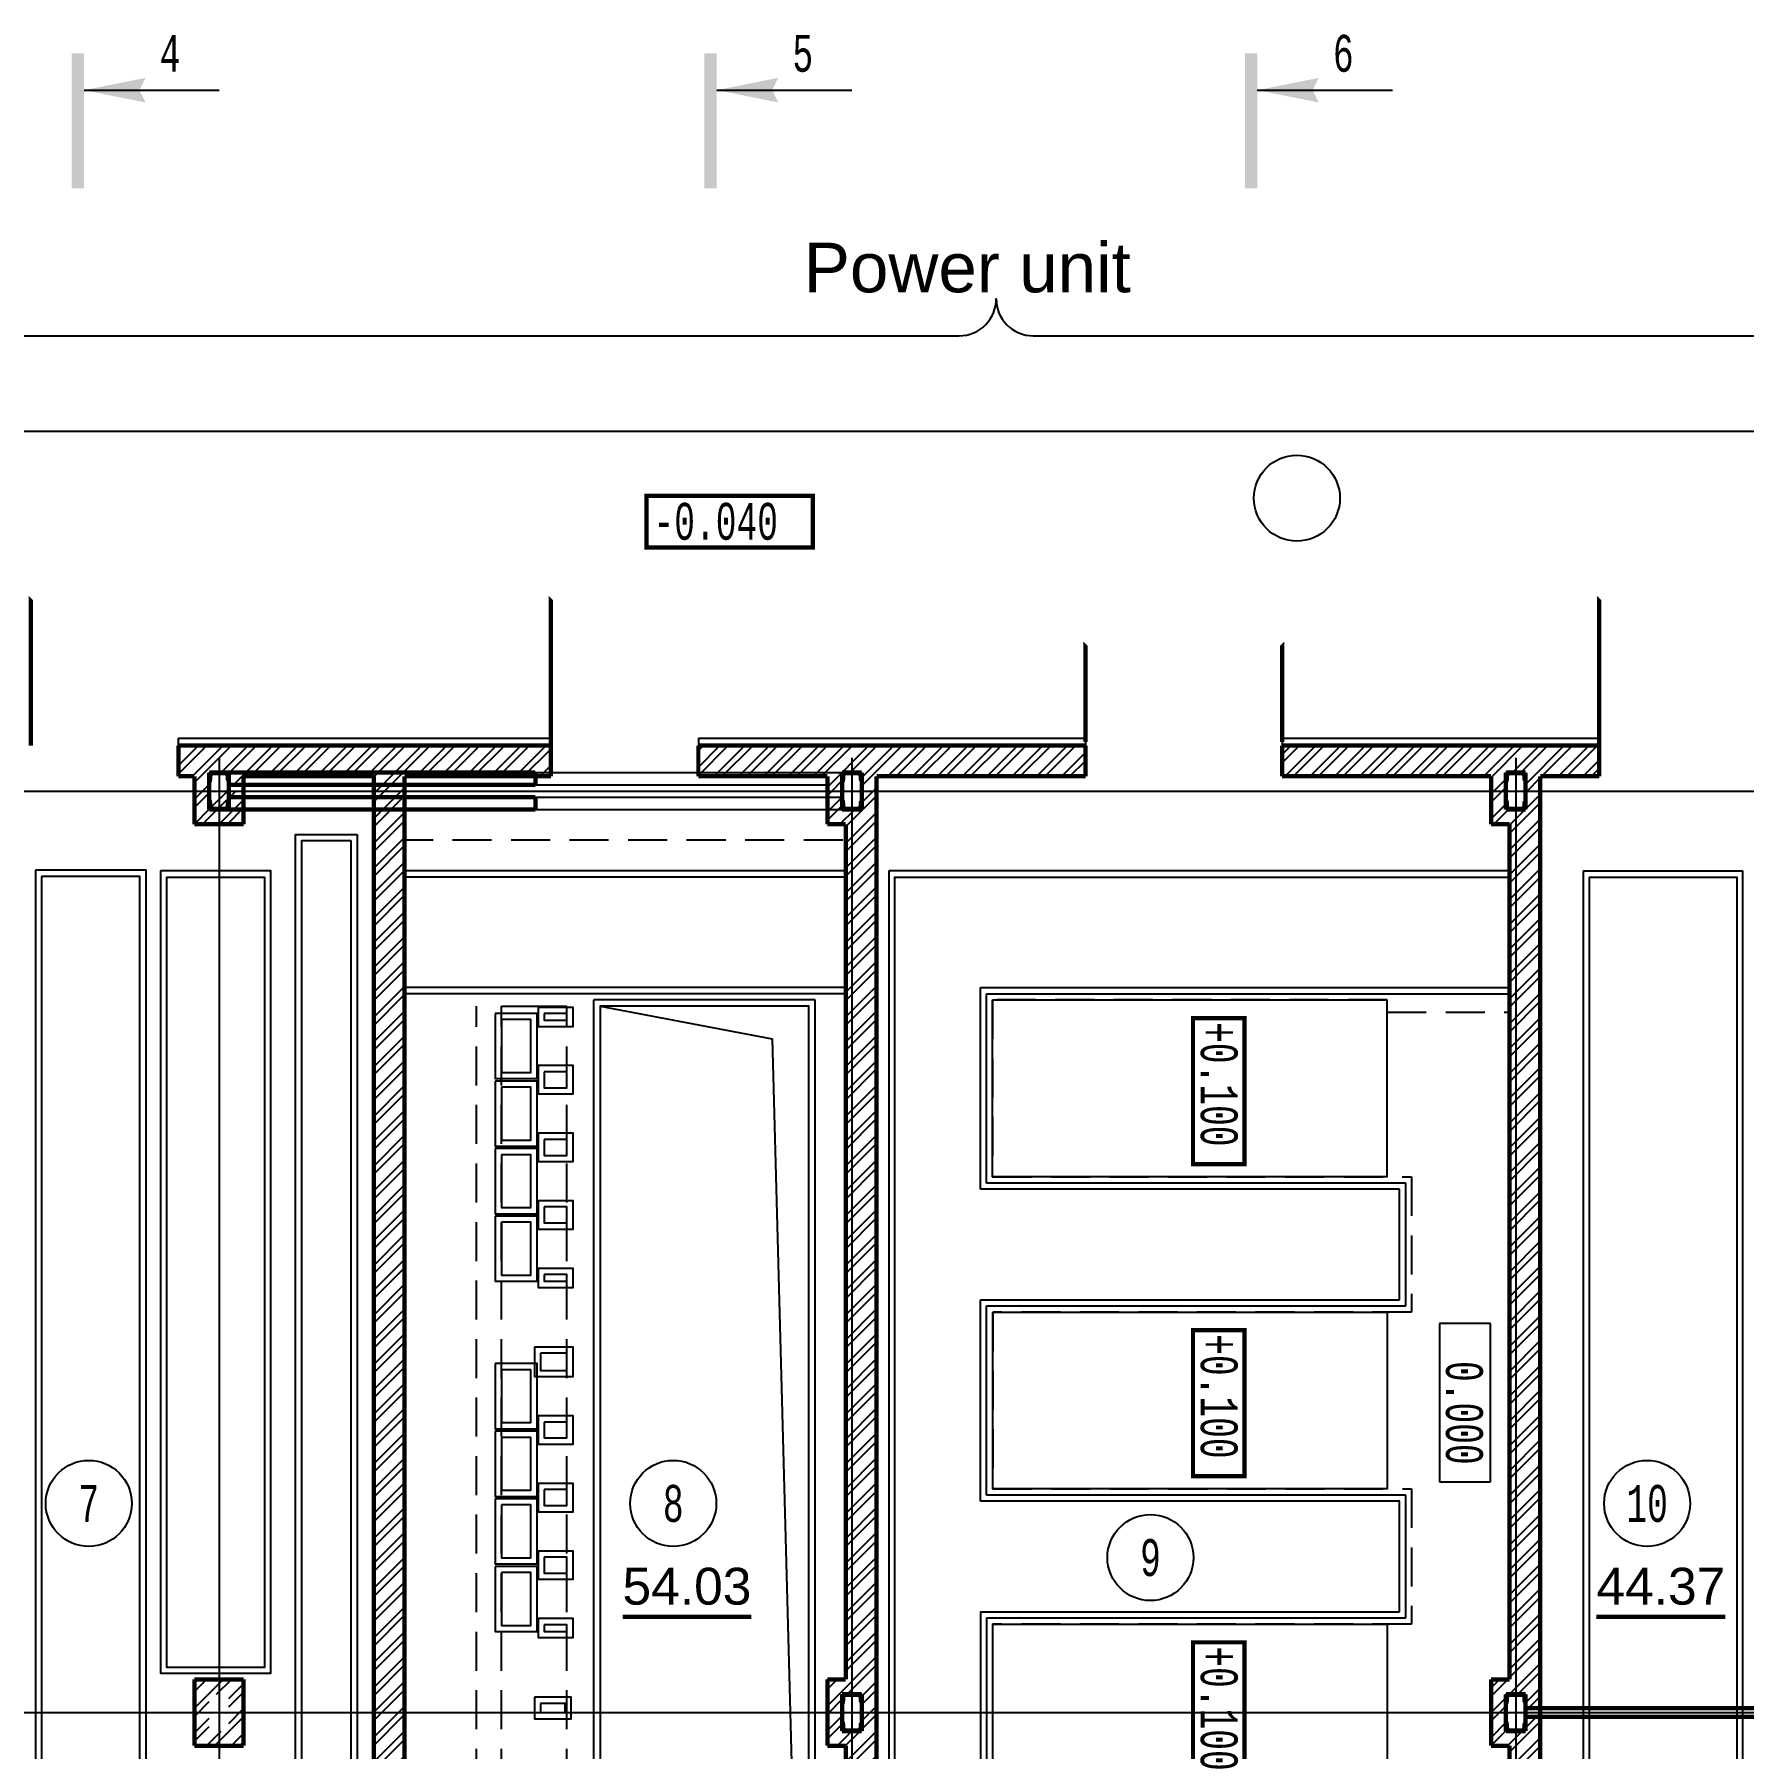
# Model space of a CAD drawing. Extents: x 419008 to 585152, y 366207 to 472224.
# Drawn here: x 433745 to 447653, y 416814 to 430766 of the extents above; entities that cross this region are included whole.
import ezdxf
from ezdxf.enums import TextEntityAlignment as Align

# ---------------------------------------------------------------- set-up
doc = ezdxf.new("R2018")
doc.units = 0
doc.header["$LTSCALE"] = 50
doc.linetypes.add('CONTINOUS', pattern=[16, 16, -1e-13])
doc.linetypes.add('DASHED2', pattern=[9.525, 6.35, -3.175])
doc.layers.get('0').update_dxf_attribs({"linetype": 'CONTINUOUS'})
for name, color, linetype in [('AXIS', 40, 'CONTINUOUS'), ('BRICK', 2, 'CONTINUOUS'), ('COLON', 1, 'CONTINUOUS'), ('Door', 3, 'CONTINUOUS'), ('S', 2, 'CONTINUOUS'), ('TEXT', 7, 'CONTINUOUS'), ('WALL', 5, 'CONTINUOUS')]:
    doc.layers.add(name, color=color, linetype=linetype)
doc.styles.add('ARIEL-17.5', font='arial.ttf', dxfattribs={"height": 300})
doc.styles.add('MONOTXT1', font='monotxt1', dxfattribs={"width": 0.65, "height": 300})
doc.styles.add('ST_1', font='monotxt.shx', dxfattribs={"width": 0.65, "height": 300})
doc.styles.get("Standard").update_dxf_attribs({"font": 'monotxt.shx', "width": 0.65, "height": 300})
doc.styles.add('ст1', font='arial.ttf', dxfattribs={"height": 1000})
pattern_1 = [(45, (0, 0), (-101.02788, 101.02788), []), (45, (67.35, 0), (-101.02788, 101.02788), [])]

# ---------------------------------------------------------------- blocks, each defined once
blk = doc.blocks.new('psw')
at = {"color": 7, "linetype": 'Continuous'}
blk.add_circle((0, -350), 350, dxfattribs=at)
at = {"color": 7, "linetype": 'Continuous', "style": 'MONOTXT1', "width": 0.65}
blk.add_attdef('99', text='', height=300, dxfattribs=at).set_placement((0, -350), align=Align.MIDDLE)
blk = doc.blocks.new('psw1')
at = {"color": 7, "linetype": 'Continuous'}
blk.add_circle((-347, 1), 350, dxfattribs=at)
at = {"color": 7, "linetype": 'Continuous', "style": 'MONOTXT1', "width": 0.65}
blk.add_attdef('99', text='', height=300, dxfattribs=at).set_placement((-347, 1), align=Align.MIDDLE)

msp = doc.modelspace()

# ---------------------------------------------------------------- hatches: boundary and pattern name
at = {"layer": 'BRICK'}
h = msp.add_hatch(dxfattribs=at)
h.set_pattern_fill('ANSI32', color=256, scale=15, style=0)
h.paths.add_polyline_path([(435047.8, 424607.5), (435047.8, 424727.5), (434917.8, 424727.5), (434917.8, 424977.5), (437947.8, 424977.5), (437947.8, 424757.5), (437822.8, 424757.5), (435327.8, 424757.5), (435247.8, 424757.5), (435167.8, 424757.5), (435167.8, 424687.5), (435167.8, 424607.5)])
h.paths.add_polyline_path([(435327.8, 424757.5), (437822.8, 424757.5), (437822.8, 424727.5), (436757.8, 424727.5), (436507.8, 424727.5), (435447.8, 424727.5), (435447.8, 424657.5), (435327.8, 424657.5), (435327.8, 424687.5)])
h.paths.add_polyline_path([(437947.8, 424727.5), (437947.8, 424757.5), (437822.8, 424757.5), (437822.8, 424727.5), (437947.8, 424727.5)])
h = msp.add_hatch(dxfattribs=at)
h.set_pattern_fill('ANSI32', color=256, scale=15, style=0)
h.paths.add_polyline_path([(439147.8, 424757.5), (439147.8, 424977.5), (442297.8, 424977.5), (442297.8, 424727.5), (440597.8, 424727.5), (440597.8, 424607.5), (440477.8, 424607.5), (440477.8, 424687.5), (440477.8, 424757.5), (440397.8, 424757.5), (440317.8, 424757.5)])
h.paths.add_polyline_path([(440197.8, 424607.5), (440197.8, 424657.5), (440197.8, 424727.5), (439147.8, 424727.5), (439147.8, 424757.5), (440317.8, 424757.5), (440317.8, 424687.5), (440317.8, 424607.5)])
h = msp.add_hatch(dxfattribs=at)
h.set_pattern_fill('ANSI32', color=256, scale=15, style=0)
h.paths.add_polyline_path([(449197.8, 421802.5), (448947.8, 421802.5), (448947.8, 417377.5), (448797.8, 417377.5), (448797.8, 416837.5), (448947.8, 416837.5), (448947.8, 412412.5), (449197.8, 412412.5), (449197.8, 416982.5), (453097.8, 416982.5), (453097.8, 409337.5), (453497.8, 409337.5), (453497.8, 409877.5), (453347.8, 409877.5), (453347.8, 416837.5), (453497.8, 416837.5), (453497.8, 417377.5), (453347.8, 417377.5), (453347.8, 424337.5), (453497.8, 424337.5), (453497.8, 424877.5), (453097.8, 424877.5), (453097.8, 417232.5), (449197.8, 417232.5)])
h.paths.add_polyline_path([(449077.8, 416957.5), (448917.8, 416957.5), (448917.8, 417257.5), (449077.8, 417257.5)], flags=16)
h.paths.add_polyline_path([(453377.8, 409457.5), (453217.8, 409457.5), (453217.8, 409757.5), (453377.8, 409757.5)], flags=16)
h.paths.add_polyline_path([(453377.8, 416957.5), (453217.8, 416957.5), (453217.8, 417257.5), (453377.8, 417257.5)], flags=16)
h.paths.add_polyline_path([(453228.6, 416970.8, 0.3888787), (453237.6, 416962.6), (453229.3, 416962.6)], flags=0)
h.paths.add_polyline_path([(453377.8, 424757.5), (453377.8, 424457.5), (453217.8, 424457.5), (453217.8, 424757.5)], flags=16)
h.paths.add_polyline_path([(453217.8, 424693.3, 0.3708214), (453217.8, 424688.7)], flags=16)
h.paths.add_polyline_path([(453217.8, 424521.7), (453217.8, 424526.3, 0.3708214)], flags=16)
h.paths.add_polyline_path([(445877.8, 424727.5), (445877.8, 424607.5), (445997.8, 424607.5), (445997.8, 409487.5), (445877.8, 409487.5), (445877.8, 409457.5), (445717.8, 409457.5), (445717.8, 409487.5), (445597.8, 409487.5), (445597.8, 409877.5), (445747.8, 409877.5), (445747.8, 416837.5), (445597.8, 416837.5), (445597.8, 417377.5), (445747.8, 417377.5), (445747.8, 424337.5), (445597.8, 424337.5), (445597.8, 424607.5), (445717.8, 424607.5), (445717.8, 424727.5), (445717.8, 424757.5), (445877.8, 424757.5)])
h.paths.add_polyline_path([(445717.8, 417257.5), (445877.8, 417257.5), (445877.8, 416957.5), (445717.8, 416957.5)], flags=16)
h.paths.add_polyline_path([(445877.8, 424457.5), (445717.8, 424457.5), (445717.8, 424757.5), (445877.8, 424757.5)], flags=16)
h.paths.add_polyline_path([(445717.8, 409757.5), (445877.8, 409757.5), (445877.8, 409457.5), (445717.8, 409457.5)], flags=16)
h.paths.add_polyline_path([(445717.8, 409693.3, 0.3708214), (445717.8, 409688.7)], flags=16)
h.paths.add_polyline_path([(445717.8, 409521.7), (445717.8, 409526.3, 0.3708214)], flags=16)
h.paths.add_polyline_path([(459377.8, 417257.5), (459377.8, 416957.5), (459217.8, 416957.5), (459217.8, 417021.7, -0.3708214), (459217.8, 417026.3), (459217.8, 417027.5), (459217.8, 417257.5)], flags=16)
h.paths.add_polyline_path([(459377.8, 417257.5), (459377.8, 417027.5), (459371.9, 417027.5), (459366.2, 416962.6), (459229.3, 416962.6), (459223.6, 417027.5), (459217.8, 417027.5), (459217.8, 417257.5)], flags=16)
h.paths.add_polyline_path([(459217.8, 417193.3, 0.3708214), (459217.8, 417188.7)], flags=16)
h.paths.add_polyline_path([(449077.8, 424727.5), (449077.8, 424607.5), (449197.8, 424607.5), (449197.8, 422402.5), (448947.8, 422402.5), (448947.8, 424337.5), (448797.8, 424337.5), (448797.8, 424607.5), (448917.8, 424607.5), (448917.8, 424688.7, -0.3708214), (448917.8, 424693.3), (448917.8, 424727.5), (448917.8, 424757.5), (449077.8, 424757.5)])
h.paths.add_polyline_path([(449077.8, 424457.5), (448917.8, 424457.5), (448917.8, 424757.5), (449077.8, 424757.5)], flags=16)
h.paths.add_polyline_path([(448917.8, 424521.7), (448917.8, 424526.3, 0.3708214)], flags=16)
h.paths.add_polyline_path([(449197.8, 409487.5), (449077.8, 409487.5), (449077.8, 409457.5), (448917.8, 409457.5), (448917.8, 409487.5), (448797.8, 409487.5), (448797.8, 409877.5), (448947.8, 409877.5), (448947.8, 411812.5), (449197.8, 411812.5)])
h.paths.add_polyline_path([(449077.8, 409457.5), (448917.8, 409457.5), (448917.8, 409757.5), (449077.8, 409757.5)], flags=16)
h.paths.add_polyline_path([(448917.8, 409693.3, 0.3708214), (448917.8, 409688.7)], flags=16)
h.paths.add_polyline_path([(448917.8, 409521.7), (448917.8, 409526.3, 0.3708214)], flags=16)
h.paths.add_polyline_path([(440477.8, 417257.5), (440477.8, 416957.5), (440317.8, 416957.5), (440317.8, 417021.7, -0.3708214), (440317.8, 417026.3), (440317.8, 417027.5), (440317.8, 417257.5)])
h.paths.add_polyline_path([(440477.8, 417257.5), (440477.8, 417027.5), (440471.9, 417027.5), (440466.2, 416962.6), (440329.3, 416962.6), (440323.6, 417027.5), (440317.8, 417027.5), (440317.8, 417257.5)], flags=16)
h.paths.add_polyline_path([(440454.3, 416683.5), (440454.3, 417531.5), (440814.3, 417531.5), (440814.3, 416683.5)], flags=24)
h.paths.add_polyline_path([(459497.8, 423997.5), (459247.8, 423997.5), (459247.8, 417377.5), (459097.8, 417377.5), (459097.8, 416837.5), (459247.8, 416837.5), (459247.8, 409877.5), (459497.8, 409877.5)])
h.paths.add_polyline_path([(459247.8, 424217.5), (459497.8, 424217.5), (459497.8, 424337.5), (459247.8, 424337.5)])
h = msp.add_hatch(dxfattribs=at)
h.set_pattern_fill('ANSI32', color=256, scale=15, style=0)
h.paths.add_polyline_path([(445597.8, 424607.5), (445597.8, 424727.5), (443897.8, 424727.5), (443897.8, 424977.5), (446477.8, 424977.5), (446477.8, 424727.5), (445997.8, 424727.5), (445997.8, 424607.5), (445877.8, 424607.5), (445877.8, 424687.5), (445877.8, 424757.5), (445797.8, 424757.5), (445717.8, 424757.5), (445717.8, 424687.5), (445717.8, 424607.5)])
h = msp.add_hatch(dxfattribs=at)
h.set_pattern_fill('ANSI32', color=256, scale=15, style=0)
h.paths.add_polyline_path([(436757.8, 409487.5), (436507.8, 409487.5), (436507.8, 424727.5), (436757.8, 424727.5)])
h.paths.add_polyline_path([(435447.8, 409487.5), (435327.8, 409487.5), (435327.8, 409457.5), (435167.8, 409457.5), (435167.8, 409487.5), (435047.8, 409487.5), (435047.8, 409877.5), (435447.8, 409877.5)])
h.paths.add_polyline_path([(435327.8, 409457.5), (435167.8, 409457.5), (435167.8, 409527.5), (435167.8, 409757.5), (435327.8, 409757.5)], flags=16)
h.paths.add_polyline_path([(435447.8, 424337.5), (435047.8, 424337.5), (435047.8, 424607.5), (435167.8, 424607.5), (435327.8, 424607.5), (435447.8, 424607.5)])
h.paths.add_polyline_path([(435327.8, 424527.5), (435321.9, 424527.5), (435316.2, 424462.6), (435179.3, 424462.6), (435173.6, 424527.5), (435167.8, 424527.5), (435167.8, 424526.3, 0.3708214), (435167.8, 424521.7), (435167.8, 424457.5), (435327.8, 424457.5)], flags=16)
h.paths.add_polyline_path([(435167.8, 424693.3, 0.3708214), (435167.8, 424688.7)])
h = msp.add_hatch(dxfattribs=at)
h.set_pattern_fill('ANSI32,_O', color=256, scale=15)
h.set_pattern_definition(pattern_1)
h.paths.add_polyline_path([(440597.8, 409487.5), (440477.8, 409487.5), (440477.8, 409757.5), (440197.8, 409757.5), (440197.8, 409877.5), (440347.8, 409877.5), (440347.8, 416837.5), (440197.8, 416837.5), (440197.8, 417377.5), (440347.8, 417377.5), (440347.8, 424337.5), (440197.8, 424337.5), (440197.8, 424457.5), (440477.8, 424457.5), (440477.8, 424607.5), (440597.8, 424607.5)])
h.paths.add_polyline_path([(440477.8, 416957.5), (440317.8, 416957.5), (440317.8, 417257.5), (440477.8, 417257.5)], flags=16)
h.paths.add_polyline_path([(440328.6, 416970.8, 0.3888787), (440337.6, 416962.6), (440329.3, 416962.6)], flags=0)
h.paths.add_polyline_path([(440317.8, 417193.3, 0.3708214), (440317.8, 417188.7)], flags=16)
h.paths.add_polyline_path([(440317.8, 417021.7), (440317.8, 417026.3, 0.3708214)], flags=16)
h = msp.add_hatch(dxfattribs=at)
h.set_pattern_fill('ANSI32,_O', color=256, scale=15)
h.set_pattern_definition(pattern_1)
h.paths.add_polyline_path([(440317.8, 424527.5), (440317.8, 424557.5), (440197.8, 424557.5), (440197.8, 424457.5), (440317.8, 424457.5)])
h.paths.add_polyline_path([(440317.8, 424557.5), (440197.8, 424557.5), (440197.8, 424607.5), (440317.8, 424607.5)])
h = msp.add_hatch(dxfattribs=at)
h.set_pattern_fill('ANSI32', color=256, scale=15, style=0)
h.set_pattern_definition([(45, (-45970, -7500), (-101.02788, 101.02788), []), (45, (-45902.65, -7500), (-101.02788, 101.02788), [])])
h.paths.add_polyline_path([(435247.8, 417377.5), (435047.8, 417377.5), (435047.8, 417107.5), (435167.8, 417107.5), (435167.8, 417257.5), (435247.8, 417257.5)])
h.paths.add_polyline_path([(435447.8, 417377.5), (435247.8, 417377.5), (435247.8, 417257.5), (435327.8, 417257.5), (435327.8, 417107.5), (435447.8, 417107.5)])
h.paths.add_polyline_path([(435447.8, 417107.5), (435327.8, 417107.5), (435327.8, 416957.5), (435247.8, 416957.5), (435247.8, 416837.5), (435447.8, 416837.5)])
h.paths.add_polyline_path([(435247.8, 416957.5), (435167.8, 416957.5), (435167.8, 417027.5), (435167.8, 417107.5), (435047.8, 417107.5), (435047.8, 416837.5), (435247.8, 416837.5)])

# ---------------------------------------------------------------- linework, layer by layer
at = {"linetype": 'CONTINOUS'}
msp.add_lwpolyline([(445177.3, 420274), (445177.3, 418986.8), (445593.4, 418986.8), (445593.4, 420274)], close=True, dxfattribs=at)
at = {"layer": 'AXIS'}
for p, q in [((435247.8, 424877.5), (435247.8, 403698.6)), ((422061.8, 424607.5), (494425.8, 424607.5)), ((422061.8, 417107.5), (494432.7, 417107.5))]:
    msp.add_line(p, q, dxfattribs=at)
at = {"layer": 'AXIS', "linetype": 'Continuous'}
for p, q in [((440397.8, 424877.5), (440397.8, 403698.6)), ((445797.8, 424877.5), (445797.8, 403698.6))]:
    msp.add_line(p, q, dxfattribs=at)
at = {"layer": 'BRICK'}
for points in [[(434917.8, 424977.5, 35, 35, 0), (437947.8, 424977.5, 35, 35, 0)], [(434917.8, 424727.5, 35, 35, 0), (434917.8, 424977.5, 35, 35, 0)], [(434917.8, 424727.5, 35, 35, 0), (435047.8, 424727.5, 35, 35, 0)], [(435047.8, 424337.5, 35, 35, 0), (435047.8, 424727.5, 35, 35, 0)], [(435447.8, 424337.5, 35, 35, 0), (435447.8, 424727.5, 35, 35, 0)], [(436507.8, 424727.5, 35, 35, 0), (436507.8, 409487.5, 0, 0, 0)], [(436757.8, 424727.5, 35, 35, 0), (436757.8, 409487.5, 0, 0, 0)], [(440197.8, 424337.5, 35, 35, 0), (440197.8, 424727.5, 35, 35, 0)], [(440597.8, 424727.5, 35, 35, 0), (440597.8, 409487.5, 0, 0, 0)], [(445597.8, 424337.5, 35, 35, 0), (445597.8, 424727.5, 35, 35, 0)], [(445997.8, 424727.5, 35, 35, 0), (445997.8, 409487.5, 0, 0, 0)]]:
    msp.add_lwpolyline(points, format="xyseb", dxfattribs=at)
at = {"layer": 'BRICK', "linetype": 'Continuous'}
for points in [[(437947.8, 424977.5, 35, 35, 0), (437947.8, 424727.5, 35, 35, 0)], [(439147.8, 424977.5, 35, 35, 0), (442297.8, 424977.5, 35, 35, 0)], [(439147.8, 424977.5, 35, 35, 0), (439147.8, 424727.5, 35, 35, 0)], [(442297.8, 424977.5, 35, 35, 0), (442297.8, 424727.5, 35, 35, 0)], [(443897.8, 424977.5, 35, 35, 0), (446477.8, 424977.5, 35, 35, 0)], [(443897.8, 424977.5, 35, 35, 0), (443897.8, 424727.5, 35, 35, 0)], [(446477.8, 424977.5, 35, 35, 0), (446477.8, 424727.5, 35, 35, 0)], [(435447.8, 424727.5, 35, 35, 0), (436507.8, 424727.5, 0, 0, 0)], [(436757.8, 424727.5, 35, 35, 0), (437947.8, 424727.5, 0, 0, 0)], [(439147.8, 424727.5, 35, 35, 0), (440197.8, 424727.5, 35, 35, 0)], [(440597.8, 424727.5, 35, 35, 0), (442297.8, 424727.5, 35, 35, 0)], [(443897.8, 424727.5, 35, 35, 0), (445597.8, 424727.5, 35, 35, 0)], [(445997.8, 424727.5, 35, 35, 0), (446477.8, 424727.5, 35, 35, 0)]]:
    msp.add_lwpolyline(points, format="xyseb", dxfattribs=at)
at = {"layer": 'BRICK', "const_width": 35}
for points in [[(435447.8, 424337.5), (435047.8, 424337.5)], [(440347.8, 424337.5), (440197.8, 424337.5)], [(440347.8, 424337.5), (440347.8, 417377.5)], [(445747.8, 424337.5), (445597.8, 424337.5)], [(445747.8, 424337.5), (445747.8, 417377.5)], [(435047.8, 416837.5), (435047.8, 417377.5)], [(435447.8, 417377.5), (435047.8, 417377.5)], [(435447.8, 416837.5), (435447.8, 417377.5)], [(440197.8, 416837.5), (440197.8, 417377.5)], [(440347.8, 417377.5), (440197.8, 417377.5)], [(445597.8, 416837.5), (445597.8, 417377.5)], [(445747.8, 417377.5), (445597.8, 417377.5)], [(435447.8, 416837.5), (435047.8, 416837.5)], [(440347.8, 416837.5), (440197.8, 416837.5)], [(440347.8, 416837.5), (440347.8, 409877.1)], [(445747.8, 416837.5), (445597.8, 416837.5)], [(445747.8, 416837.5), (445747.8, 409877.5)]]:
    msp.add_lwpolyline(points, dxfattribs=at)
at = {"layer": 'COLON'}
for p, q in [((435167.8, 424457.5), (435167.8, 424757.5)), ((435327.8, 424757.5), (435167.8, 424757.5)), ((435167.8, 424457.5), (435167.8, 424757.5)), ((435327.8, 424457.5), (435327.8, 424757.5)), ((435327.8, 424457.5), (435327.8, 424757.5)), ((437822.8, 424757.5), (440317.8, 424757.5)), ((440317.8, 424457.5), (440317.8, 424757.5)), ((440477.8, 424757.5), (440317.8, 424757.5)), ((440317.8, 424457.5), (440317.8, 424757.5)), ((440477.8, 424457.5), (440477.8, 424757.5)), ((440477.8, 424457.5), (440477.8, 424757.5)), ((445717.8, 424457.5), (445717.8, 424757.5)), ((445877.8, 424757.5), (445717.8, 424757.5)), ((445717.8, 424457.5), (445717.8, 424757.5)), ((445877.8, 424457.5), (445877.8, 424757.5)), ((445877.8, 424457.5), (445877.8, 424757.5)), ((435447.8, 424657.5), (440197.8, 424657.5)), ((437822.8, 424557.5), (440317.8, 424557.5)), ((437822.8, 424457.5), (440317.8, 424457.5)), ((440317.8, 416957.5), (440317.8, 417257.5)), ((440477.8, 417257.5), (440317.8, 417257.5)), ((440317.8, 416957.5), (440317.8, 417257.5)), ((440477.8, 416957.5), (440477.8, 417257.5)), ((440477.8, 416957.5), (440477.8, 417257.5)), ((445717.8, 416957.5), (445717.8, 417257.5)), ((445877.8, 417257.5), (445717.8, 417257.5)), ((445717.8, 416957.5), (445717.8, 417257.5)), ((445877.8, 416957.5), (445877.8, 417257.5)), ((445877.8, 416957.5), (445877.8, 417257.5))]:
    msp.add_line(p, q, dxfattribs=at)
at = {"layer": 'COLON', "const_width": 35}
for points in [[(435167.8, 424687.5), (435167.8, 424757.5)], [(435167.8, 424757.5), (435327.8, 424757.5)], [(435167.8, 424457.5), (435167.8, 424757.5)], [(435173.9, 424690.7), (435178.6, 424744.2)], [(435187.6, 424752.4), (435308, 424752.4)], [(435321.6, 424690.7), (435317, 424744.2)], [(435327.8, 424757.5), (437822.8, 424757.5)], [(435327.8, 424457.5), (435327.8, 424757.5)], [(435327.8, 424757.5), (435327.8, 424687.5)], [(437822.8, 424757.5), (437822.8, 424657.5)], [(440317.8, 424687.5), (440317.8, 424757.5)], [(440317.8, 424757.5), (440477.8, 424757.5)], [(440317.8, 424457.5), (440317.8, 424757.5)], [(440323.9, 424690.7), (440328.6, 424744.2)], [(440337.6, 424752.4), (440458, 424752.4)], [(440471.6, 424690.7), (440467, 424744.2)], [(440477.8, 424457.5), (440477.8, 424757.5)], [(440477.8, 424757.5), (440477.8, 424687.5)], [(445717.8, 424687.5), (445717.8, 424757.5)], [(445717.8, 424757.5), (445877.8, 424757.5)], [(445717.8, 424457.5), (445717.8, 424757.5)], [(445723.9, 424690.7), (445728.6, 424744.2)], [(445737.6, 424752.4), (445858, 424752.4)], [(445871.6, 424690.7), (445867, 424744.2)], [(445877.8, 424457.5), (445877.8, 424757.5)], [(445877.8, 424757.5), (445877.8, 424687.5)], [(435170.4, 424687.5), (435167.8, 424687.5)], [(435327.8, 424687.5), (435325.1, 424687.5)], [(435327.8, 424657.5), (437822.8, 424657.5)], [(435327.8, 424557.5), (437822.8, 424557.5)], [(437822.8, 424557.5), (437822.8, 424457.5)], [(440320.4, 424687.5), (440317.8, 424687.5)], [(440477.8, 424687.5), (440475.1, 424687.5)], [(445720.4, 424687.5), (445717.8, 424687.5)], [(445877.8, 424687.5), (445875.1, 424687.5)], [(435167.8, 424527.5), (435167.8, 424457.5)], [(435170.4, 424527.5), (435167.8, 424527.5)], [(435167.8, 424457.5), (435327.8, 424457.5)], [(435173.9, 424524.3), (435178.6, 424470.8)], [(435187.6, 424462.6), (435308, 424462.6)], [(435321.6, 424524.3), (435317, 424470.8)], [(435327.8, 424527.5), (435325.1, 424527.5)], [(435327.8, 424457.5), (435327.8, 424527.5)], [(435327.8, 424457.5), (437822.8, 424457.5)], [(440317.8, 424527.5), (440317.8, 424457.5)], [(440320.4, 424527.5), (440317.8, 424527.5)], [(440317.8, 424457.5), (440477.8, 424457.5)], [(440323.9, 424524.3), (440328.6, 424470.8)], [(440337.6, 424462.6), (440458, 424462.6)], [(440471.6, 424524.3), (440467, 424470.8)], [(440477.8, 424527.5), (440475.1, 424527.5)], [(440477.8, 424457.5), (440477.8, 424527.5)], [(445717.8, 424527.5), (445717.8, 424457.5)], [(445720.4, 424527.5), (445717.8, 424527.5)], [(445717.8, 424457.5), (445877.8, 424457.5)], [(445723.9, 424524.3), (445728.6, 424470.8)], [(445737.6, 424462.6), (445858, 424462.6)], [(445871.6, 424524.3), (445867, 424470.8)], [(445877.8, 424527.5), (445875.1, 424527.5)], [(445877.8, 424457.5), (445877.8, 424527.5)], [(440317.8, 417187.5), (440317.8, 417257.5)], [(440317.8, 417257.5), (440477.8, 417257.5)], [(440317.8, 416957.5), (440317.8, 417257.5)], [(440320.4, 417187.5), (440317.8, 417187.5)], [(440323.9, 417190.7), (440328.6, 417244.2)], [(440337.6, 417252.4), (440458, 417252.4)], [(440471.6, 417190.7), (440467, 417244.2)], [(440477.8, 417187.5), (440475.1, 417187.5)], [(440477.8, 416957.5), (440477.8, 417257.5)], [(440477.8, 417257.5), (440477.8, 417187.5)], [(445717.8, 417187.5), (445717.8, 417257.5)], [(445717.8, 417257.5), (445877.8, 417257.5)], [(445717.8, 416957.5), (445717.8, 417257.5)], [(445720.4, 417187.5), (445717.8, 417187.5)], [(445723.9, 417190.7), (445728.6, 417244.2)], [(445737.6, 417252.4), (445858, 417252.4)], [(445871.6, 417190.7), (445867, 417244.2)], [(445877.8, 417187.5), (445875.1, 417187.5)], [(445877.8, 416957.5), (445877.8, 417257.5)], [(445877.8, 417257.5), (445877.8, 417187.5)], [(440317.8, 417027.5), (440317.8, 416957.5)], [(440320.4, 417027.5), (440317.8, 417027.5)], [(440323.9, 417024.3), (440328.6, 416970.8)], [(440471.6, 417024.3), (440467, 416970.8)], [(440477.8, 417027.5), (440475.1, 417027.5)], [(440477.8, 416957.5), (440477.8, 417027.5)], [(445717.8, 417027.5), (445717.8, 416957.5)], [(445720.4, 417027.5), (445717.8, 417027.5)], [(445723.9, 417024.3), (445728.6, 416970.8)], [(445871.6, 417024.3), (445867, 416970.8)], [(445877.8, 417027.5), (445875.1, 417027.5)], [(445877.8, 416957.5), (445877.8, 417027.5)], [(440317.8, 416957.5), (440477.8, 416957.5)], [(440337.6, 416962.6), (440458, 416962.6)], [(445717.8, 416957.5), (445877.8, 416957.5)], [(445737.6, 416962.6), (445858, 416962.6)]]:
    msp.add_lwpolyline(points, dxfattribs=at)
for points in [[(435170.4, 424687.5, 0.3888787), (435173.9, 424690.7)], [(440320.4, 424687.5, 0.3888787), (440323.9, 424690.7)], [(445720.4, 424687.5, 0.3888787), (445723.9, 424690.7)], [(435170.4, 424527.5, -0.3888787), (435173.9, 424524.3)], [(435187.6, 424462.6, -0.3888787), (435178.6, 424470.8)], [(435317, 424470.8, -0.3888787), (435308, 424462.6)], [(440320.4, 424527.5, -0.3888787), (440323.9, 424524.3)], [(440337.6, 424462.6, -0.3888787), (440328.6, 424470.8)], [(440467, 424470.8, -0.3888787), (440458, 424462.6)], [(445720.4, 424527.5, -0.3888787), (445723.9, 424524.3)], [(445737.6, 424462.6, -0.3888787), (445728.6, 424470.8)], [(445867, 424470.8, -0.3888787), (445858, 424462.6)], [(440320.4, 417187.5, 0.3888787), (440323.9, 417190.7)], [(445720.4, 417187.5, 0.3888787), (445723.9, 417190.7)], [(440320.4, 417027.5, -0.3888787), (440323.9, 417024.3)], [(445720.4, 417027.5, -0.3888787), (445723.9, 417024.3)], [(440337.6, 416962.6, -0.3888787), (440328.6, 416970.8)], [(440467, 416970.8, -0.3888787), (440458, 416962.6)], [(445737.6, 416962.6, -0.3888787), (445728.6, 416970.8)], [(445867, 416970.8, -0.3888787), (445858, 416962.6)]]:
    msp.add_lwpolyline(points, format="xyb", dxfattribs=at)
at = {"layer": 'Door'}
for points in [[(433717.8, 424977.5, 35, 35, 0), (433717.8, 426177.5, 0, 0, 0), (434917.8, 424977.5, 0, 0, 0)], [(437947.8, 424977.5, 35, 35, 0), (437947.8, 426177.5, 0, 0, 0), (439147.8, 424977.5, 0, 0, 0)], [(446477.8, 424977.5, 35, 35, 0), (446477.8, 426177.5, 0, 0, 0), (447677.8, 424977.5, 0, 0, 0)], [(442297.8, 425007.5, 35, 35, 0), (442297.8, 425807.5, 0, 0, 0), (443097.8, 425007.5, 0, 0, 0), (443897.8, 425807.5, 35, 35, 0), (443897.8, 425007.5, 35, 35, 0)]]:
    msp.add_lwpolyline(points, format="xyseb", dxfattribs=at)
at = {"layer": 'S', "const_width": 35}
for points in [[(438530.9, 417886.2), (439579.6, 417886.2)], [(446454.6, 417886.2), (447503.4, 417886.2)]]:
    msp.add_lwpolyline(points, dxfattribs=at)
at = {"layer": 'TEXT'}
for p, q in [((434149.8, 430311.4), (435249.8, 430311.4)), ((439297.8, 430311.4), (440397.8, 430311.4)), ((443695.3, 430311.4), (444795.3, 430311.4))]:
    msp.add_line(p, q, dxfattribs=at)
at = {"layer": 'TEXT', "linetype": 'Continuous'}
msp.add_lwpolyline([(427978.9, 428012.5), (427978.9, 428012.5, -0.4142136), (428278.9, 428312.5), (441271.1, 428312.5, 0.4142136), (441571.1, 428612.5), (441571.1, 428612.5), (441571.1, 428612.5, 0.4142136), (441871.1, 428312.5), (452829.7, 428312.5, -0.4142136), (453129.7, 428012.5), (453129.7, 428012.5)], format="xyb", dxfattribs=at)
at = {"layer": 'TEXT', "linetype": 'Continuous', "const_width": 35}
for points in [[(438725.2, 426589.5), (440078.5, 426589.5), (440078.5, 427009.1), (438725.2, 427009.1)], [(443172.3, 421570.6), (443172.3, 422759.5), (443591.9, 422759.5), (443591.9, 421570.6)], [(443172.3, 419030.6), (443172.3, 420219.5), (443591.9, 420219.5), (443591.9, 419030.6)], [(443172.3, 416490.6), (443172.3, 417679.5), (443591.9, 417679.5), (443591.9, 416490.6)]]:
    msp.add_lwpolyline(points, close=True, dxfattribs=at)
at = {"layer": 'TEXT'}
for points in [[(434149.8, 430611.4), (434049.8, 430611.4), (434149.8, 429511.4), (434049.8, 429511.4)], [(439297.8, 430611.4), (439197.8, 430611.4), (439297.8, 429511.4), (439197.8, 429511.4)], [(443695.3, 430611.4), (443595.3, 430611.4), (443695.3, 429511.4), (443595.3, 429511.4)], [(434149.8, 430311.4), (434649.8, 430211.4), (434649.8, 430411.4), (434599.8, 430311.4)], [(439297.8, 430311.4), (439797.8, 430211.4), (439797.8, 430411.4), (439747.8, 430311.4)], [(443695.3, 430311.4), (444195.3, 430211.4), (444195.3, 430411.4), (444145.3, 430311.4)]]:
    msp.add_solid(points, dxfattribs=at)
at = {"layer": 'WALL'}
for p, q in [((428097.8, 427537.5), (453347.8, 427537.5)), ((434917.8, 425037.5), (437947.8, 425037.5)), ((434917.8, 424977.5), (434917.8, 425037.5)), ((437947.8, 425037.5), (437947.8, 424977.5)), ((439147.8, 425037.5), (442297.8, 425037.5)), ((439147.8, 425037.5), (439147.8, 424977.5)), ((442297.8, 425037.5), (442297.8, 424977.5)), ((443897.8, 425037.5), (446477.8, 425037.5)), ((443897.8, 425037.5), (443897.8, 424977.5)), ((446477.8, 425037.5), (446477.8, 424977.5)), ((439147.8, 424657.5), (440197.8, 424657.5)), ((434820.8, 423907.5), (435620.8, 423907.5))]:
    msp.add_line(p, q, dxfattribs=at)
at = {"layer": 'WALL', "linetype": 'Continuous'}
for p, q in [((438347.8, 422857.5), (439748.7, 422590.7)), ((439748.7, 422590.7), (440047.8, 411357.5))]:
    msp.add_line(p, q, dxfattribs=at)
for points in [[(436370.8, 409957.5), (435870.8, 409957.5), (435870.8, 424254.5), (436370.8, 424254.5)], [(436320.8, 410007.5), (435920.8, 410007.5), (435920.8, 424204.5), (436320.8, 424204.5)], [(436320.8, 424204.5), (436320.8, 410005.5)], [(436370.8, 424254.5), (436370.8, 409957.5)], [(434820.8, 423907.5), (434820.8, 417477.5), (435620.8, 417477.5), (435620.8, 423907.5)], [(440347.8, 423957.5), (436757.8, 423957.5)], [(440347.8, 423907.5), (436757.8, 423907.5)], [(445747.8, 423957.5), (440697.8, 423957.5)], [(440697.8, 423957.5), (440697.8, 410257.5)], [(440747.8, 423907.5), (440747.8, 423907.5), (445747.8, 423907.5)], [(440747.8, 410307.5), (440747.8, 410307.5), (440747.8, 423907.5)], [(446347.8, 423957.5), (446347.8, 410257.5), (447645.8, 410257.5), (447645.8, 423957.5)], [(446347.8, 423957.5), (447645.8, 423957.5)], [(446397.8, 410307.5), (446397.8, 423907.5), (447595.8, 423907.5), (447595.8, 410307.5)], [(440347.8, 423007.5), (436757.8, 423007.5)], [(440347.8, 422957.5), (436757.8, 422957.5)], [(440097.8, 422907.5), (438297.8, 422907.5)], [(438297.8, 411307.5), (438297.8, 422907.5)], [(440097.8, 411307.5), (440097.8, 422907.5)], [(441442.8, 423007.5), (445747.8, 423007.5)], [(441442.8, 421367.2), (441442.8, 423007.5)], [(441492.8, 422957.5), (445747.8, 422957.5)], [(441492.8, 421417.2), (441492.8, 422957.5)], [(437545.8, 422857.5), (438078.8, 422857.5)], [(444852.8, 421367.5), (441442.8, 421367.2)], [(444902.8, 421417.5), (441492.8, 421417.2)], [(444852.8, 420467.5), (444852.8, 421367.5)], [(444902.8, 420417.5), (444902.8, 421417.5)], [(441442.8, 420467.5), (444852.8, 420467.5)], [(441442.8, 418827.5), (441442.8, 420467.5)], [(441492.8, 420417.5), (444902.8, 420417.5)], [(441492.8, 418877.5), (441492.8, 420417.5)], [(444904.8, 418877.5), (441492.8, 418877.5)], [(444904.8, 417877.5), (444904.8, 418877.5)], [(444854.8, 418827.5), (441442.8, 418827.5)], [(444852.8, 417927.5), (444852.8, 418827.5)], [(441440.8, 417927.5), (444852.8, 417927.5)], [(441442.8, 417927.5), (441442.8, 416287.5)], [(441492.8, 417877.5), (441492.8, 416337.5)], [(441492.8, 417877.5), (444904.8, 417877.5)], [(441540.8, 417827.5), (444752.8, 417827.5), (444752.8, 416387.5), (441542.8, 416387.5), (441542.8, 417829.5)]]:
    msp.add_lwpolyline(points, dxfattribs=at)
at = {"layer": 'WALL', "linetype": 'DASHED2'}
for points in [[(440322.8, 424207.5), (436757.8, 424207.5)], [(444750.8, 422907.7), (441540.8, 422907.7), (441540.8, 421467.7), (444950.8, 421467.7), (444950.8, 420367.7), (441542.8, 420367.7), (441542.8, 418927.7), (444950.8, 418927.7), (444950.8, 417827.5), (444950.8, 417827.5), (444950.8, 417827.5), (444950.8, 417827.5), (444950.8, 417827.5), (444950.8, 417827.5), (444950.8, 417827.5), (444950.8, 417827.5), (444950.8, 417827.5), (444950.8, 417827.5), (444950.8, 417827.5)], [(437342.8, 411257.5), (437342.8, 422857.5)], [(437545.8, 411257.5), (437545.8, 422857.5)], [(438078.8, 411257.5), (438078.8, 422857.5)], [(444752.8, 422807.5), (445747.8, 422807.5)], [(444950.8, 417827.5), (441542.8, 417827.5)], [(444952.8, 416387.5), (441542.8, 416387.5), (441542.8, 417827.5)]]:
    msp.add_lwpolyline(points, dxfattribs=at)
at = {"layer": 'WALL', "linetype": 'Continuous'}
for points in [[(433754.8, 423962.5), (433754.8, 410252.5), (434654.8, 410252.5), (434654.8, 423962.5)], [(433804.8, 423912.5), (433804.8, 410302.5), (434604.8, 410302.5), (434604.8, 423912.5)], [(434770.8, 423957.5), (434770.8, 417427.5), (435670.8, 417427.5), (435670.8, 423957.5)], [(441540.8, 422907.7), (444750.8, 422907.7), (444750.8, 421467.7), (441540.8, 421467.7), (441540.8, 422907.7)], [(437495.8, 422797.5), (437495.8, 422267.5), (437835.8, 422267.5), (437835.8, 422797.5)], [(437495.8, 422797.5), (437495.8, 422267.5), (437835.8, 422267.5), (437835.8, 422797.5)], [(437843.8, 422846.5), (437843.8, 422691.5), (438128.8, 422691.5), (438128.8, 422846.5)], [(437893.8, 422796.5), (437893.8, 422741.5), (438078.8, 422741.5), (438078.8, 422796.5)], [(440047.8, 411357.5), (440047.8, 422857.5), (438347.8, 422857.5), (438347.8, 411357.5)], [(437545.8, 422747.5), (437545.8, 422317.5), (437785.8, 422317.5), (437785.8, 422747.5)], [(437545.8, 422747.5), (437545.8, 422317.5), (437785.8, 422317.5), (437785.8, 422747.5)], [(437843.8, 422372.5), (437843.8, 422142.5), (438128.8, 422142.5), (438128.8, 422372.5)], [(437495.8, 422247.5), (437495.8, 421717.5), (437835.8, 421717.5), (437835.8, 422247.5)], [(437545.8, 422197.5), (437545.8, 421767.5), (437785.8, 421767.5), (437785.8, 422197.5)], [(437893.8, 422322.5), (437893.8, 422192.5), (438078.8, 422192.5), (438078.8, 422322.5)], [(437843.8, 421822.5), (437843.8, 421592.5), (438128.8, 421592.5), (438128.8, 421822.5)], [(437495.8, 421697.5), (437495.8, 421167.5), (437835.8, 421167.5), (437835.8, 421697.5)], [(437545.8, 421647.5), (437545.8, 421217.5), (437785.8, 421217.5), (437785.8, 421647.5)], [(437893.8, 421772.5), (437893.8, 421642.5), (438078.8, 421642.5), (438078.8, 421772.5)], [(437843.8, 421272.5), (437843.8, 421042.5), (438128.8, 421042.5), (438128.8, 421272.5)], [(437893.8, 421222.5), (437893.8, 421092.5), (438078.8, 421092.5), (438078.8, 421222.5)], [(437495.8, 421147.5), (437495.8, 420617.5), (437835.8, 420617.5), (437835.8, 421147.5)], [(437545.8, 421097.5), (437545.8, 420667.5), (437785.8, 420667.5), (437785.8, 421097.5)], [(437843.8, 420722.5), (437843.8, 420567.5), (438128.8, 420567.5), (438128.8, 420722.5)], [(437893.8, 420672.5), (437893.8, 420617.5), (438078.8, 420617.5), (438078.8, 420672.5)], [(441542.8, 420367.7), (444752.8, 420367.7), (444752.8, 418927.7), (441542.8, 418927.7), (441542.8, 420367.7)], [(437813.8, 420081.5), (437813.8, 419841.5), (438128.8, 419841.5), (438128.8, 420081.5)], [(437863.8, 420031.5), (437863.8, 419891.5), (438078.8, 419891.5), (438078.8, 420031.5)], [(437495.8, 419947.5), (437495.8, 419417.5), (437835.8, 419417.5), (437835.8, 419947.5)], [(437545.8, 419897.5), (437545.8, 419467.5), (437785.8, 419467.5), (437785.8, 419897.5)], [(437843.8, 419522.5), (437843.8, 419292.5), (438128.8, 419292.5), (438128.8, 419522.5)], [(437893.8, 419472.5), (437893.8, 419342.5), (438078.8, 419342.5), (438078.8, 419472.5)], [(437495.8, 419397.5), (437495.8, 418867.5), (437835.8, 418867.5), (437835.8, 419397.5)], [(437545.8, 419347.5), (437545.8, 418917.5), (437785.8, 418917.5), (437785.8, 419347.5)], [(437843.8, 418972.5), (437843.8, 418742.5), (438128.8, 418742.5), (438128.8, 418972.5)], [(437893.8, 418922.5), (437893.8, 418792.5), (438078.8, 418792.5), (438078.8, 418922.5)], [(437495.8, 418847.5), (437495.8, 418317.5), (437835.8, 418317.5), (437835.8, 418847.5)], [(437545.8, 418797.5), (437545.8, 418367.5), (437785.8, 418367.5), (437785.8, 418797.5)], [(437495.8, 418297.5), (437495.8, 417767.5), (437835.8, 417767.5), (437835.8, 418297.5)], [(437843.8, 418422.5), (437843.8, 418192.5), (438128.8, 418192.5), (438128.8, 418422.5)], [(437893.8, 418372.5), (437893.8, 418242.5), (438078.8, 418242.5), (438078.8, 418372.5)], [(437545.8, 418247.5), (437545.8, 417817.5), (437785.8, 417817.5), (437785.8, 418247.5)], [(437843.8, 417872.5), (437843.8, 417717.5), (438128.8, 417717.5), (438128.8, 417872.5)], [(437893.8, 417822.5), (437893.8, 417767.5), (438078.8, 417767.5), (438078.8, 417822.5)], [(437813.8, 417232.5), (437813.8, 417057.5), (438113.8, 417057.5), (438113.8, 417232.5)], [(437863.8, 417182.5), (437863.8, 417107.5), (438063.8, 417107.5), (438063.8, 417182.5)]]:
    msp.add_lwpolyline(points, close=True, dxfattribs=at)
at = {"layer": 'WALL', "const_width": 35}
msp.add_lwpolyline([(445877.8, 417142.5), (448917.8, 417142.5)], dxfattribs=at)
at = {"layer": 'WALL'}
msp.add_lwpolyline([(445877.8, 417072.5, 35, 35, 0), (448917.8, 417072.5, 35, 35, 0)], format="xyseb", dxfattribs=at)

# ---------------------------------------------------------------- block references
at = {"layer": 'AXIS'}
ref = msp.add_blockref('psw', (444017.8, 427340.8), dxfattribs=at)
lines = msp.add_mtext('\\W0.6500;2', dxfattribs={"layer": '0', "color": 7, "linetype": 'Continuous', "insert": (443955.4, 427140.8), "char_height": 2.5, "attachment_point": 1})
ref.add_attrib('99', '', (443955.4, 427140.8), dxfattribs={"flags": 104}).embed_mtext(lines)
at = {"layer": 'AXIS', "linetype": 'Continuous'}
for p, values in [((434535.3, 418809.1), {'99': '7'}), ((439290.6, 418809.1), {'99': '8'}), ((447214.4, 418809.1), {'99': '10'}), ((443173.1, 418368.4), {'99': '9'})]:
    msp.add_blockref('psw1', p, dxfattribs=at).add_auto_attribs(values)

# ---------------------------------------------------------------- texts
at = {"linetype": 'CONTINOUS', "style": 'ST_1', "width": 0.65}
msp.add_text('0.000', height=300, rotation=270, dxfattribs=at).set_placement((445230.7, 419547), align=Align.CENTER)
at = {"layer": 'S', "style": 'ARIEL-17.5'}
for s, p in [('54.03', (439055.2, 417986.2)), ('44.37', (446979, 417986.2))]:
    msp.add_text(s, height=300, dxfattribs=at).set_placement(p, align=Align.CENTER)
at = {"layer": 'TEXT', "width": 0.65}
for s, p in [('4', (434849.8, 430611.4)), ('5', (439997.8, 430611.4)), ('6', (444395.3, 430611.4))]:
    msp.add_text(s, height=300, dxfattribs=at).set_placement(p, align=Align.MIDDLE_CENTER)
at = {"layer": 'TEXT', "style": 'ст1'}
msp.add_text('Power unit', height=403.2, dxfattribs=at).set_placement((440005.4, 428666.2))
at = {"layer": 'TEXT', "linetype": 'Continuous', "style": 'ST_1', "width": 0.65}
msp.add_text('-0.040', height=300, dxfattribs=at).set_placement((438782.9, 426652.5))
for p in [(443235.3, 422727.1), (443235.3, 420187.1), (443235.3, 417647.1)]:
    msp.add_text('+0.100', height=300, rotation=270, dxfattribs=at).set_placement(p)

doc.saveas('drawing.dxf')
